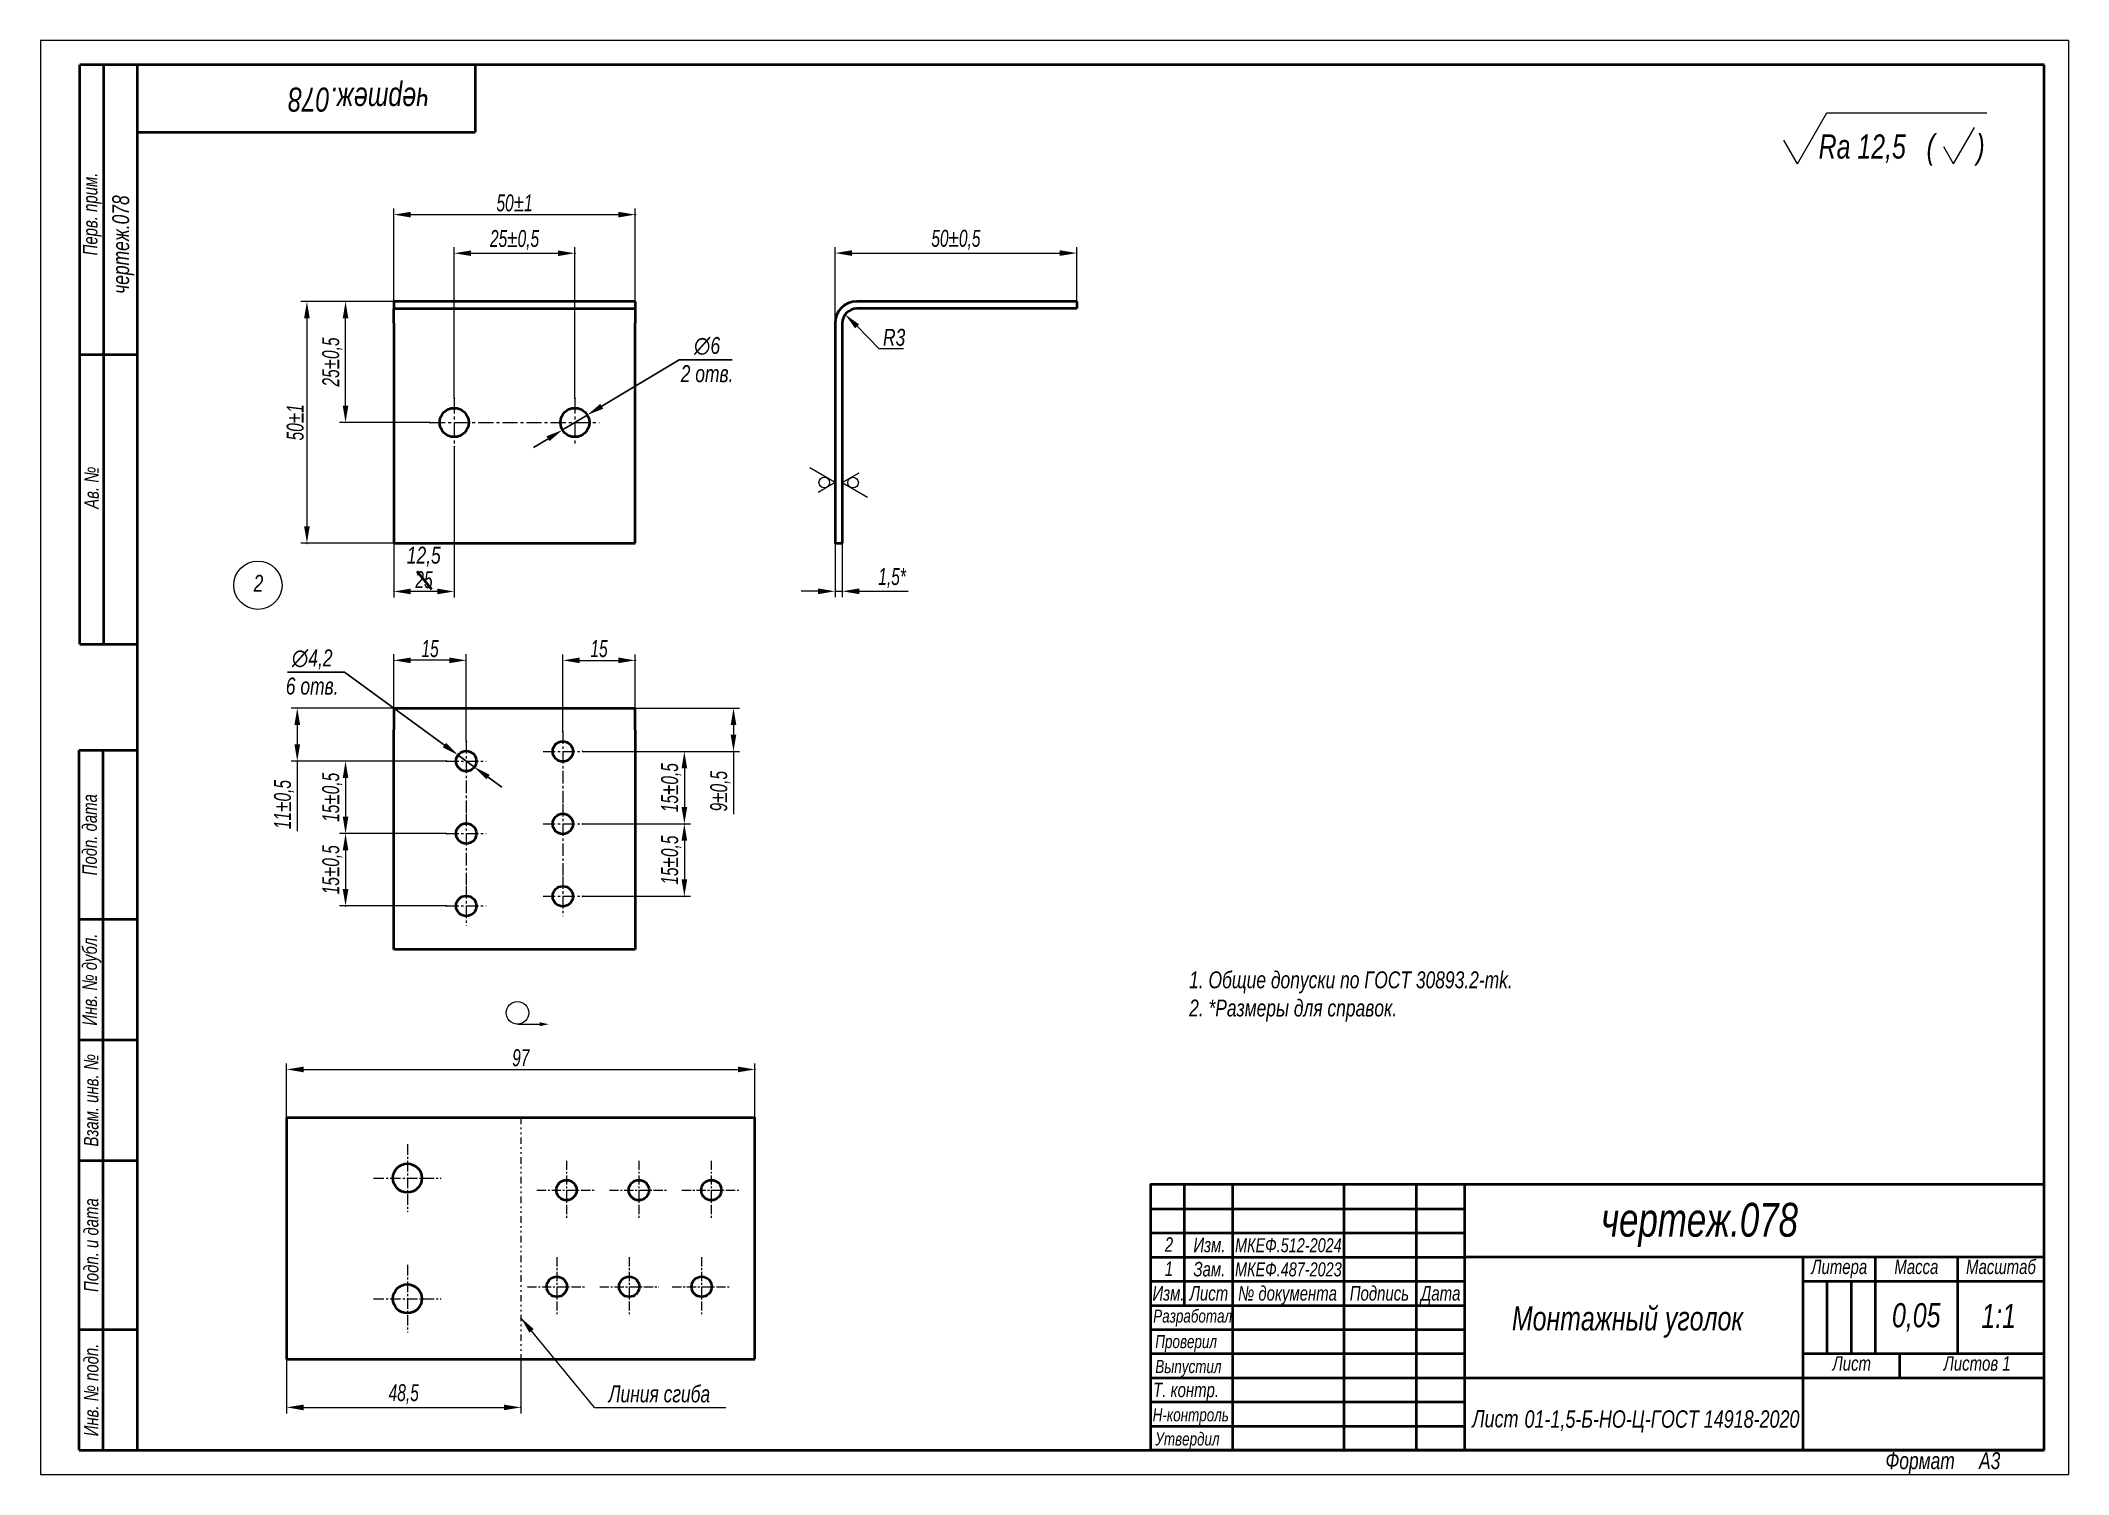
# Model space of a CAD drawing. Header units: millimetres. Extents: x 1799 to 10494, y -847 to 1986.
# Drawn here: x 10074.3 to 10494.3, y -847.5 to -550.5 of the extents above; entities outside this region: 1.
import ezdxf

# ---------------------------------------------------------------- set-up
doc = ezdxf.new("R2010")
doc.units = ezdxf.units.MM
doc.linetypes.add('LT_03', pattern=[10.16, 6.35, -1.27, 1.27, -1.27])
doc.linetypes.add('LT_05', pattern=[12, 4, -2, 1, -2, 1, -2])
doc.layers.add('Layer_01', color=7, linetype='Continuous', plot=False)
for name, color, linetype, lineweight in [('Layer_02', 160, 'Continuous', 40), ('Layer_03', 212, 'Continuous', 20), ('Layer_05', 7, 'Continuous', 15), ('Layer_07', 4, 'Continuous', 40), ('Layer_08', 7, 'Continuous', 20), ('Layer_09', 30, 'LT_05', 20), ('Layer_12', 30, 'LT_03', 20), ('Layer_25', 5, 'Continuous', 18)]:
    doc.layers.add(name, color=color, linetype=linetype, lineweight=lineweight)
doc.styles.add('Style_01', font='ARIALNI.TTF', dxfattribs={"width": 0.9, "height": 3.5})
doc.styles.add('Style_02', font='ARIALNI.TTF', dxfattribs={"width": 0.8})
doc.dimstyles.new('DimStyle_03', dxfattribs={"dimtxt": 3.5, "dimasz": 3.5, "dimexe": 1.25, "dimexo": 0, "dimtad": 1, "dimdec": 1, "dimtxsty": 'Style_02', "dimcen": 2.5, "dimclrd": 256, "dimclre": 256, "dimclrt": 256, "dimazin": 3, "dimtfac": 1, "dimtdec": 1, "dimtmove": 0, "dimatfit": 3, "dimlwd": -1, "dimlwe": -1})
doc.dimstyles.new('DimStyle_06', dxfattribs={"dimtxt": 3.5, "dimasz": 3.5, "dimexe": 1.25, "dimexo": 0, "dimtad": 1, "dimdec": 1, "dimtxsty": 'Style_01', "dimcen": 0, "dimazin": 3, "dimtfac": 1, "dimtdec": 1, "dimtmove": 0, "dimatfit": 3})

# ---------------------------------------------------------------- blocks, each defined once
blk = doc.blocks.new('*D82')
at = {"layer": 'Layer_01', "color": 0, "transparency": 16777216}
for p in [(10238.86, -654.59), (10240.36, -654.59), (10240.36, -664.55)]:
    blk.add_point(p, dxfattribs=at)
at = {"layer": 'Layer_08', "transparency": 16777216}
for p, q in [((10238.86, -654.59), (10238.86, -665.8)), ((10240.36, -654.59), (10240.36, -665.8)), ((10235.36, -664.55), (10231.86, -664.55)), ((10238.86, -664.55), (10240.36, -664.55)), ((10243.86, -664.55), (10253.99, -664.55))]:
    blk.add_line(p, q, dxfattribs=at)
for points in [[(10235.36, -663.97), (10235.36, -665.14), (10238.86, -664.55)], [(10243.86, -663.97), (10243.86, -665.14), (10240.36, -664.55)]]:
    blk.add_solid(points, dxfattribs=at)
at = {"layer": 'Layer_08', "transparency": 16777216, "insert": (10250.67, -661.82), "char_height": 3.5, "attachment_point": 5, "style": 'Style_02'}
blk.add_mtext('1,5*', dxfattribs=at)
blk = doc.blocks.new('*D83')
at = {"layer": 'Layer_01', "color": 0, "transparency": 16777216}
for p in [(10288.91, -594.5), (10288.91, -604.5), (10238.86, -608.81)]:
    blk.add_point(p, dxfattribs=at)
at = {"layer": 'Layer_08', "transparency": 16777216}
for p, q in [((10238.86, -608.81), (10238.86, -593.25)), ((10242.36, -594.5), (10285.41, -594.5)), ((10288.91, -604.5), (10288.91, -593.25))]:
    blk.add_line(p, q, dxfattribs=at)
for points in [[(10242.36, -593.91), (10242.36, -595.08), (10238.86, -594.5)], [(10285.41, -593.91), (10285.41, -595.08), (10288.91, -594.5)]]:
    blk.add_solid(points, dxfattribs=at)
at = {"layer": 'Layer_08', "transparency": 16777216, "insert": (10263.89, -591.76), "char_height": 3.5, "attachment_point": 5, "style": 'Style_02'}
blk.add_mtext('50±0,5', dxfattribs=at)
blk = doc.blocks.new('*D95')
at = {"layer": 'Layer_01', "color": 0, "transparency": 16777216}
for p in [(10197.48, -586.53), (10147.48, -604.53), (10197.48, -604.77)]:
    blk.add_point(p, dxfattribs=at)
at = {"layer": 'Layer_08', "transparency": 16777216}
for p, q in [((10147.48, -604.53), (10147.48, -585.28)), ((10150.98, -586.53), (10193.98, -586.53)), ((10197.48, -604.77), (10197.48, -585.28))]:
    blk.add_line(p, q, dxfattribs=at)
for points in [[(10150.98, -585.95), (10150.98, -587.12), (10147.48, -586.53)], [(10193.98, -585.95), (10193.98, -587.12), (10197.48, -586.53)]]:
    blk.add_solid(points, dxfattribs=at)
at = {"layer": 'Layer_08', "transparency": 16777216, "insert": (10172.48, -584.12), "char_height": 3.5, "attachment_point": 5, "style": 'Style_02'}
blk.add_mtext('50±1', dxfattribs=at)
blk = doc.blocks.new('*D84')
at = {"layer": 'Layer_01', "color": 0, "transparency": 16777216}
for p in [(10184.98, -594.53), (10159.98, -624.59), (10184.98, -624.59)]:
    blk.add_point(p, dxfattribs=at)
at = {"layer": 'Layer_08', "transparency": 16777216}
for p, q in [((10159.98, -624.59), (10159.98, -593.28)), ((10163.48, -594.53), (10181.48, -594.53)), ((10184.98, -624.59), (10184.98, -593.28))]:
    blk.add_line(p, q, dxfattribs=at)
for points in [[(10163.48, -593.95), (10163.48, -595.11), (10159.98, -594.53)], [(10181.48, -593.95), (10181.48, -595.11), (10184.98, -594.53)]]:
    blk.add_solid(points, dxfattribs=at)
at = {"layer": 'Layer_08', "transparency": 16777216, "insert": (10172.48, -591.8), "char_height": 3.5, "attachment_point": 5, "style": 'Style_02'}
blk.add_mtext('25±0,5', dxfattribs=at)
blk = doc.blocks.new('*D85')
at = {"layer": 'Layer_01', "color": 0, "transparency": 16777216}
for p in [(10137.48, -604.53), (10147.48, -604.53), (10154.98, -629.59)]:
    blk.add_point(p, dxfattribs=at)
at = {"layer": 'Layer_08', "transparency": 16777216}
for p, q in [((10147.48, -604.53), (10136.23, -604.53)), ((10137.48, -626.09), (10137.48, -608.03)), ((10154.98, -629.59), (10136.23, -629.59))]:
    blk.add_line(p, q, dxfattribs=at)
for points in [[(10136.89, -608.03), (10138.06, -608.03), (10137.48, -604.53)], [(10136.89, -626.09), (10138.06, -626.09), (10137.48, -629.59)]]:
    blk.add_solid(points, dxfattribs=at)
at = {"layer": 'Layer_08', "transparency": 16777216, "insert": (10134.74, -617.06), "char_height": 3.5, "attachment_point": 5, "rotation": 90, "style": 'Style_02'}
blk.add_mtext('25±0,5', dxfattribs=at)
blk = doc.blocks.new('*D96')
at = {"layer": 'Layer_01', "color": 0, "transparency": 16777216}
for p in [(10147.48, -604.53), (10129.48, -654.59), (10147.48, -654.59)]:
    blk.add_point(p, dxfattribs=at)
at = {"layer": 'Layer_08', "transparency": 16777216}
for p, q in [((10147.48, -604.53), (10128.23, -604.53)), ((10129.48, -608.03), (10129.48, -651.09)), ((10147.48, -654.59), (10128.23, -654.59))]:
    blk.add_line(p, q, dxfattribs=at)
for points in [[(10128.89, -608.03), (10130.06, -608.03), (10129.48, -604.53)], [(10128.89, -651.09), (10130.06, -651.09), (10129.48, -654.59)]]:
    blk.add_solid(points, dxfattribs=at)
at = {"layer": 'Layer_08', "transparency": 16777216, "insert": (10127.06, -629.56), "char_height": 3.5, "attachment_point": 5, "rotation": 90, "style": 'Style_02'}
blk.add_mtext('50±1', dxfattribs=at)
blk = doc.blocks.new('*D97')
at = {"layer": 'Layer_01', "color": 0, "transparency": 16777216}
for p in [(10187.55, -628.04), (10182.41, -631.13)]:
    blk.add_point(p, dxfattribs=at)
at = {"layer": 'Layer_08', "color": 0, "lineweight": -2, "transparency": 16777216}
for p, q in [((10206.56, -616.58), (10190.54, -626.23)), ((10217.53, -616.58), (10206.56, -616.58)), ((10182.41, -631.13), (10187.55, -628.04)), ((10179.41, -632.94), (10176.41, -634.75))]:
    blk.add_line(p, q, dxfattribs=at)
at = {"layer": 'Layer_08', "color": 0, "transparency": 16777216}
for points in [[(10190.24, -625.73), (10190.85, -626.73), (10187.55, -628.04)], [(10179.11, -632.44), (10179.71, -633.44), (10182.41, -631.13)]]:
    blk.add_solid(points, dxfattribs=at)
at = {"layer": 'Layer_08', "color": 0, "transparency": 16777216, "insert": (10212.36, -616.58), "char_height": 3.5, "attachment_point": 5, "style": 'Style_01'}
blk.add_mtext('\\A1;∅6\\P2 отв.', dxfattribs=at)
blk = doc.blocks.new('*D86')
at = {"layer": 'Layer_01', "color": 0, "transparency": 16777216}
for p in [(10147.48, -678.85), (10147.48, -688.73), (10162.48, -695.63)]:
    blk.add_point(p, dxfattribs=at)
at = {"layer": 'Layer_08', "transparency": 16777216}
for p, q in [((10147.48, -688.73), (10147.48, -677.6)), ((10158.98, -678.85), (10150.98, -678.85)), ((10162.48, -695.63), (10162.48, -677.6))]:
    blk.add_line(p, q, dxfattribs=at)
for points in [[(10150.98, -678.27), (10150.98, -679.44), (10147.48, -678.85)], [(10158.98, -678.27), (10158.98, -679.44), (10162.48, -678.85)]]:
    blk.add_solid(points, dxfattribs=at)
at = {"layer": 'Layer_08', "transparency": 16777216, "insert": (10154.98, -676.44), "char_height": 3.5, "attachment_point": 5, "style": 'Style_02'}
blk.add_mtext('15', dxfattribs=at)
blk = doc.blocks.new('*D87')
at = {"layer": 'Layer_01', "color": 0, "transparency": 16777216}
for p in [(10197.48, -678.86), (10197.48, -688.73), (10182.48, -693.63)]:
    blk.add_point(p, dxfattribs=at)
at = {"layer": 'Layer_08', "transparency": 16777216}
for p, q in [((10182.48, -693.63), (10182.48, -677.61)), ((10185.98, -678.86), (10193.98, -678.86)), ((10197.48, -688.73), (10197.48, -677.61))]:
    blk.add_line(p, q, dxfattribs=at)
for points in [[(10185.98, -678.27), (10185.98, -679.44), (10182.48, -678.86)], [(10193.98, -678.27), (10193.98, -679.44), (10197.48, -678.86)]]:
    blk.add_solid(points, dxfattribs=at)
at = {"layer": 'Layer_08', "transparency": 16777216, "insert": (10189.98, -676.44), "char_height": 3.5, "attachment_point": 5, "style": 'Style_02'}
blk.add_mtext('15', dxfattribs=at)
blk = doc.blocks.new('*D88')
at = {"layer": 'Layer_01', "color": 0, "transparency": 16777216}
for p in [(10147.48, -688.73), (10127.48, -699.73), (10158.38, -699.73)]:
    blk.add_point(p, dxfattribs=at)
at = {"layer": 'Layer_08', "transparency": 16777216}
for p, q in [((10147.48, -688.73), (10126.23, -688.73)), ((10127.48, -692.23), (10127.48, -696.23)), ((10158.38, -699.73), (10126.23, -699.73)), ((10127.48, -699.73), (10127.48, -714.23))]:
    blk.add_line(p, q, dxfattribs=at)
for points in [[(10126.89, -692.23), (10128.06, -692.23), (10127.48, -688.73)], [(10126.89, -696.23), (10128.06, -696.23), (10127.48, -699.73)]]:
    blk.add_solid(points, dxfattribs=at)
at = {"layer": 'Layer_08', "transparency": 16777216, "insert": (10124.74, -708.73), "char_height": 3.5, "attachment_point": 5, "rotation": 90, "style": 'Style_02'}
blk.add_mtext('11±0,5', dxfattribs=at)
blk = doc.blocks.new('*D89')
at = {"layer": 'Layer_01', "color": 0, "transparency": 16777216}
for p in [(10158.38, -699.73), (10137.48, -714.73), (10158.38, -714.73)]:
    blk.add_point(p, dxfattribs=at)
at = {"layer": 'Layer_08', "transparency": 16777216}
for p, q in [((10158.38, -699.73), (10136.23, -699.73)), ((10137.48, -703.23), (10137.48, -711.23)), ((10158.38, -714.73), (10136.23, -714.73))]:
    blk.add_line(p, q, dxfattribs=at)
for points in [[(10136.89, -703.23), (10138.06, -703.23), (10137.48, -699.73)], [(10136.89, -711.23), (10138.06, -711.23), (10137.48, -714.73)]]:
    blk.add_solid(points, dxfattribs=at)
at = {"layer": 'Layer_08', "transparency": 16777216, "insert": (10134.74, -707.23), "char_height": 3.5, "attachment_point": 5, "rotation": 90, "style": 'Style_02'}
blk.add_mtext('15±0,5', dxfattribs=at)
blk = doc.blocks.new('*D90')
at = {"layer": 'Layer_01', "color": 0, "transparency": 16777216}
for p in [(10158.38, -714.73), (10137.48, -729.73), (10158.38, -729.73)]:
    blk.add_point(p, dxfattribs=at)
at = {"layer": 'Layer_08', "transparency": 16777216}
for p, q in [((10158.38, -714.73), (10136.23, -714.73)), ((10137.48, -718.23), (10137.48, -726.23)), ((10158.38, -729.73), (10136.23, -729.73))]:
    blk.add_line(p, q, dxfattribs=at)
for points in [[(10136.89, -718.23), (10138.06, -718.23), (10137.48, -714.73)], [(10136.89, -726.23), (10138.06, -726.23), (10137.48, -729.73)]]:
    blk.add_solid(points, dxfattribs=at)
at = {"layer": 'Layer_08', "transparency": 16777216, "insert": (10134.74, -722.23), "char_height": 3.5, "attachment_point": 5, "rotation": 90, "style": 'Style_02'}
blk.add_mtext('15±0,5', dxfattribs=at)
blk = doc.blocks.new('*D91')
at = {"layer": 'Layer_01', "color": 0, "transparency": 16777216}
for p in [(10197.48, -688.73), (10186.58, -697.73), (10217.83, -697.73)]:
    blk.add_point(p, dxfattribs=at)
at = {"layer": 'Layer_08', "transparency": 16777216}
for p, q in [((10197.48, -688.73), (10219.08, -688.73)), ((10217.83, -692.23), (10217.83, -694.23)), ((10186.58, -697.73), (10219.08, -697.73)), ((10217.83, -697.73), (10217.83, -710.7))]:
    blk.add_line(p, q, dxfattribs=at)
for points in [[(10217.24, -692.23), (10218.41, -692.23), (10217.83, -688.73)], [(10217.24, -694.23), (10218.41, -694.23), (10217.83, -697.73)]]:
    blk.add_solid(points, dxfattribs=at)
at = {"layer": 'Layer_08', "transparency": 16777216, "insert": (10215.09, -705.96), "char_height": 3.5, "attachment_point": 5, "rotation": 90, "style": 'Style_02'}
blk.add_mtext('9±0,5', dxfattribs=at)
blk = doc.blocks.new('*D92')
at = {"layer": 'Layer_01', "color": 0, "transparency": 16777216}
for p in [(10186.58, -697.73), (10186.58, -712.73), (10207.65, -712.73)]:
    blk.add_point(p, dxfattribs=at)
at = {"layer": 'Layer_08', "transparency": 16777216}
for p, q in [((10186.58, -697.73), (10208.9, -697.73)), ((10207.65, -701.23), (10207.65, -709.23)), ((10186.58, -712.73), (10208.9, -712.73))]:
    blk.add_line(p, q, dxfattribs=at)
for points in [[(10207.07, -701.23), (10208.24, -701.23), (10207.65, -697.73)], [(10207.07, -709.23), (10208.24, -709.23), (10207.65, -712.73)]]:
    blk.add_solid(points, dxfattribs=at)
at = {"layer": 'Layer_08', "transparency": 16777216, "insert": (10204.92, -705.23), "char_height": 3.5, "attachment_point": 5, "rotation": 90, "style": 'Style_02'}
blk.add_mtext('15±0,5', dxfattribs=at)
blk = doc.blocks.new('*D93')
at = {"layer": 'Layer_01', "color": 0, "transparency": 16777216}
for p in [(10186.58, -712.73), (10186.58, -727.73), (10207.65, -727.73)]:
    blk.add_point(p, dxfattribs=at)
at = {"layer": 'Layer_08', "transparency": 16777216}
for p, q in [((10186.58, -712.73), (10208.9, -712.73)), ((10207.65, -716.23), (10207.65, -724.23)), ((10186.58, -727.73), (10208.9, -727.73))]:
    blk.add_line(p, q, dxfattribs=at)
for points in [[(10207.07, -716.23), (10208.24, -716.23), (10207.65, -712.73)], [(10207.07, -724.23), (10208.24, -724.23), (10207.65, -727.73)]]:
    blk.add_solid(points, dxfattribs=at)
at = {"layer": 'Layer_08', "transparency": 16777216, "insert": (10204.92, -720.23), "char_height": 3.5, "attachment_point": 5, "rotation": 90, "style": 'Style_02'}
blk.add_mtext('15±0,5', dxfattribs=at)
blk = doc.blocks.new('*D94')
at = {"layer": 'Layer_01', "color": 0, "transparency": 16777216}
for p in [(10160.78, -698.48), (10164.17, -700.96)]:
    blk.add_point(p, dxfattribs=at)
at = {"layer": 'Layer_08', "color": 0, "lineweight": -2, "transparency": 16777216}
for p, q in [((10125.45, -681.29), (10137.25, -681.29)), ((10137.25, -681.29), (10157.96, -696.42)), ((10164.17, -700.96), (10160.78, -698.48)), ((10167, -703.03), (10169.83, -705.09))]:
    blk.add_line(p, q, dxfattribs=at)
at = {"layer": 'Layer_08', "color": 0, "transparency": 16777216}
for points in [[(10158.3, -695.95), (10157.61, -696.89), (10160.78, -698.48)], [(10167.34, -702.56), (10166.66, -703.5), (10164.17, -700.96)]]:
    blk.add_solid(points, dxfattribs=at)
at = {"layer": 'Layer_08', "color": 0, "transparency": 16777216, "insert": (10130.57, -681.29), "char_height": 3.5, "attachment_point": 5, "style": 'Style_01'}
blk.add_mtext('\\A1;∅4,2\\P6 отв.', dxfattribs=at)
blk = doc.blocks.new('*D98')
at = {"layer": 'Layer_01', "color": 0, "ltscale": 0.75, "transparency": 16777216}
for p in [(10125.28, -823.59), (10173.78, -823.59), (10173.78, -833.59)]:
    blk.add_point(p, dxfattribs=at)
at = {"layer": 'Layer_08', "ltscale": 0.75, "transparency": 16777216}
for p, q in [((10125.28, -823.59), (10125.28, -834.84)), ((10173.78, -823.59), (10173.78, -834.84)), ((10128.78, -833.59), (10170.28, -833.59))]:
    blk.add_line(p, q, dxfattribs=at)
for points in [[(10128.78, -833.01), (10128.78, -834.18), (10125.28, -833.59)], [(10170.28, -833.01), (10170.28, -834.18), (10173.78, -833.59)]]:
    blk.add_solid(points, dxfattribs=at)
at = {"layer": 'Layer_08', "ltscale": 0.75, "transparency": 16777216, "insert": (10149.53, -830.86), "char_height": 3.5, "attachment_point": 5, "style": 'Style_02'}
blk.add_mtext('48,5', dxfattribs=at)
blk = doc.blocks.new('*D99')
at = {"layer": 'Layer_01', "color": 0, "ltscale": 0.75, "transparency": 16777216}
for p in [(10222.28, -763.59), (10125.28, -773.59), (10222.28, -773.59)]:
    blk.add_point(p, dxfattribs=at)
at = {"layer": 'Layer_08', "ltscale": 0.75, "transparency": 16777216}
for p, q in [((10125.28, -773.59), (10125.28, -762.34)), ((10128.78, -763.59), (10218.78, -763.59)), ((10222.28, -773.59), (10222.28, -762.34))]:
    blk.add_line(p, q, dxfattribs=at)
for points in [[(10128.78, -763.01), (10128.78, -764.18), (10125.28, -763.59)], [(10218.78, -763.01), (10218.78, -764.18), (10222.28, -763.59)]]:
    blk.add_solid(points, dxfattribs=at)
at = {"layer": 'Layer_08', "ltscale": 0.75, "transparency": 16777216, "insert": (10173.78, -761.18), "char_height": 3.5, "attachment_point": 5, "style": 'Style_02'}
blk.add_mtext('97', dxfattribs=at)
blk = doc.blocks.new('*D100')
at = {"layer": 'Layer_01', "color": 0, "ltscale": 0.75, "transparency": 16777216}
for p in [(10159.98, -634.59), (10147.48, -654.59), (10147.48, -664.59)]:
    blk.add_point(p, dxfattribs=at)
at = {"layer": 'Layer_08', "ltscale": 0.75, "transparency": 16777216}
for p, q in [((10159.98, -634.59), (10159.98, -665.84)), ((10147.48, -654.59), (10147.48, -665.84)), ((10156.48, -664.59), (10150.98, -664.59))]:
    blk.add_line(p, q, dxfattribs=at)
for points in [[(10150.98, -664), (10150.98, -665.17), (10147.48, -664.59)], [(10156.48, -664), (10156.48, -665.17), (10159.98, -664.59)]]:
    blk.add_solid(points, dxfattribs=at)
at = {"layer": 'Layer_08', "ltscale": 0.75, "transparency": 16777216, "insert": (10153.73, -662.17), "char_height": 3.5, "attachment_point": 5, "style": 'Style_02'}
blk.add_mtext('25', dxfattribs=at)

msp = doc.modelspace()

# ---------------------------------------------------------------- hatches: boundary and pattern name
at = {"layer": 'Layer_03'}
h = msp.add_hatch(dxfattribs=at)
h.set_pattern_fill('ANSI31', color=256, scale=100, style=0)
edge = h.paths.add_edge_path()
edge.add_spline(control_points=[(1798.76, 1984.68), (1798.86, 1984.72), (1799, 1984.78), (1799.92, 1985.15), (1800.61, 1985.41), (1802.07, 1985.84), (1802.9, 1986.05), (1803.81, 1986.21)], knot_values=[0, 0, 0, 0, 0.343481, 0.343481, 0.686961, 0.686961, 0.978723, 0.978723, 0.978723, 0.978723], degree=3, periodic=0)
edge.add_line((1803.81, 1986.21), (1803.81, 1967.29))
edge.add_line((1803.81, 1967.29), (1800.81, 1964.29))
edge.add_line((1800.81, 1964.29), (1798.76, 1964.29))
edge.add_line((1798.76, 1964.29), (1798.76, 1984.68))
edge = h.paths.add_edge_path()
edge.add_spline(control_points=[(1816.64, 1984.68), (1816.68, 1984.66), (1816.74, 1984.63), (1816.96, 1984.53), (1817.15, 1984.45), (1817.36, 1984.35)], knot_values=[0.049236, 0.049236, 0.049236, 0.049236, 0.115573, 0.115573, 0.213708, 0.213708, 0.213708, 0.213708], degree=3, periodic=0)
edge.add_line((1817.36, 1984.35), (1817.36, 1964.29))
edge.add_line((1817.36, 1964.29), (1814.71, 1964.29))
edge.add_line((1814.71, 1964.29), (1811.71, 1967.29))
edge.add_line((1811.71, 1967.29), (1811.71, 1986.19))
edge.add_spline(control_points=[(1811.71, 1986.19), (1812.63, 1986.02), (1813.46, 1985.81), (1814.92, 1985.36), (1815.61, 1985.1), (1816.33, 1984.81), (1816.53, 1984.73), (1816.64, 1984.68)], knot_values=[1.76733, 1.76733, 1.76733, 1.76733, 2.059553, 2.059553, 2.403093, 2.403093, 2.598976, 2.598976, 2.598976, 2.598976], degree=3, periodic=0)

# ---------------------------------------------------------------- linework, layer by layer
at = {"layer": 'Layer_02', "linetype": 'Continuous'}
for p, q in [((10489.31, -555.48), (10082.44, -555.48)), ((10082.44, -675.48), (10082.44, -555.48)), ((10087.44, -675.48), (10087.44, -555.48)), ((10094.31, -555.48), (10094.31, -842.48)), ((10164.31, -555.48), (10164.31, -569.48)), ((10489.31, -842.48), (10489.31, -555.48)), ((10094.31, -569.48), (10164.31, -569.48)), ((10082.44, -615.48), (10094.31, -615.48)), ((10082.44, -675.48), (10094.31, -675.48)), ((10082.31, -842.48), (10082.31, -697.48)), ((10082.31, -697.48), (10094.31, -697.48)), ((10087.31, -842.48), (10087.31, -697.48)), ((10082.31, -732.48), (10094.31, -732.48)), ((10082.31, -757.48), (10094.31, -757.48)), ((10082.31, -782.48), (10094.31, -782.48)), ((10304.19, -792.44), (10369.23, -792.44)), ((10304.19, -797.45), (10369.23, -797.45)), ((10304.19, -802.45), (10369.23, -802.45)), ((10444.28, -807.45), (10444.28, -822.46)), ((10449.29, -807.45), (10449.29, -822.46)), ((10082.31, -817.48), (10094.31, -817.48)), ((10304.19, -817.46), (10369.23, -817.46)), ((10304.19, -822.46), (10369.23, -822.46)), ((10304.19, -827.47), (10369.23, -827.47)), ((10304.19, -832.47), (10369.23, -832.47)), ((10304.19, -837.47), (10369.23, -837.47)), ((10082.31, -842.48), (10094.31, -842.48)), ((10094.31, -842.48), (10489.31, -842.48)), ((10489.31, -842.48), (10304.31, -842.48))]:
    msp.add_line(p, q, dxfattribs=at)
for points in [[(10489.31, -787.44), (10304.19, -787.44), (10304.19, -842.48)], [(10311.19, -787.44), (10311.19, -812.46)], [(10321.2, -787.44), (10321.2, -842.48)], [(10344.22, -787.44), (10344.22, -842.48)], [(10359.23, -787.44), (10359.23, -842.48)], [(10369.23, -787.44), (10369.23, -842.48)], [(10489.31, -802.45), (10369.23, -802.45)], [(10489.31, -802.45), (10369.23, -802.45)], [(10439.28, -802.45), (10439.28, -842.48)], [(10454.29, -802.45), (10454.29, -822.46)], [(10471.3, -802.45), (10471.3, -822.46)], [(10471.3, -802.45), (10471.3, -822.46)], [(10304.19, -807.45), (10369.23, -807.45)], [(10439.28, -807.45), (10489.31, -807.45)], [(10304.19, -812.46), (10369.23, -812.46)], [(10439.28, -822.46), (10489.31, -822.46)], [(10459.29, -822.46), (10459.29, -827.47)], [(10369.23, -827.47), (10489.31, -827.47)]]:
    msp.add_lwpolyline(points, dxfattribs=at)
at = {"layer": 'Layer_03', "linetype": 'Continuous'}
for p, q in [((10074.31, -550.48), (10074.31, -847.48)), ((10494.31, -550.48), (10074.31, -550.48)), ((10494.31, -550.48), (10494.31, -847.48)), ((10074.31, -847.48), (10494.31, -847.48))]:
    msp.add_line(p, q, dxfattribs=at)
at = {"layer": 'Layer_03', "lineweight": 13, "ltscale": 0.303109}
msp.add_line((10438.23, -575.98), (10444.29, -565.48), dxfattribs=at)
at = {"layer": 'Layer_03', "lineweight": 13}
msp.add_line((10444.29, -565.48), (10477.44, -565.48), dxfattribs=at)
at = {"layer": 'Layer_03', "lineweight": 13, "ltscale": 0.141451}
msp.add_line((10438.23, -575.98), (10435.4, -571.08), dxfattribs=at)
at = {"layer": 'Layer_03', "lineweight": 13, "ltscale": 0.216506}
msp.add_line((10470.54, -575.98), (10474.87, -568.48), dxfattribs=at)
at = {"layer": 'Layer_03', "lineweight": 13, "ltscale": 0.101036}
msp.add_line((10470.54, -575.98), (10468.52, -572.48), dxfattribs=at)
at = {"layer": 'Layer_03'}
msp.add_line((10173.08, -754.22), (10177.68, -754.22), dxfattribs=at)
at = {"layer": 'Layer_03', "ltscale": 0.75}
msp.add_circle((10119.32, -663.29), 5, dxfattribs=at)
at = {"layer": 'Layer_03'}
msp.add_circle((10173.08, -751.88), 2.34, dxfattribs=at)
msp.add_solid([(10177.68, -754.64), (10179.56, -754.23), (10177.68, -753.81)], dxfattribs=at)
at = {"layer": 'Layer_07', "linetype": 'Continuous'}
for p, q in [((10197.48, -604.53), (10147.48, -604.53)), ((10147.48, -604.53), (10147.48, -606.03)), ((10197.48, -604.53), (10197.48, -606.03)), ((10197.48, -606.03), (10147.48, -606.03)), ((10147.48, -609.03), (10147.48, -606.03)), ((10197.48, -606.03), (10197.48, -609.03)), ((10147.48, -609.03), (10147.48, -654.59)), ((10197.48, -654.59), (10197.48, -609.03)), ((10147.48, -654.59), (10197.48, -654.59))]:
    msp.add_line(p, q, dxfattribs=at)
at = {"layer": 'Layer_07'}
for p, q in [((10288.91, -604.5), (10243.36, -604.5)), ((10288.91, -604.5), (10288.91, -606)), ((10238.86, -609), (10238.86, -654.55)), ((10240.36, -609), (10240.36, -654.55)), ((10288.91, -606), (10243.36, -606)), ((10238.86, -654.55), (10240.36, -654.55)), ((10147.48, -688.73), (10147.48, -693.23)), ((10147.48, -688.73), (10197.48, -688.73)), ((10197.48, -693.23), (10197.48, -688.73)), ((10147.48, -738.78), (10147.48, -693.23)), ((10197.48, -693.23), (10197.48, -738.78)), ((10197.48, -738.78), (10147.48, -738.78)), ((10125.28, -773.59), (10125.28, -823.59)), ((10222.28, -773.59), (10125.28, -773.59)), ((10222.28, -823.59), (10222.28, -773.59)), ((10125.28, -823.59), (10222.28, -823.59))]:
    msp.add_line(p, q, dxfattribs=at)
at = {"layer": 'Layer_07', "ltscale": 0.75}
msp.add_line((10152.21, -660.37), (10155.29, -664.1), dxfattribs=at)
at = {"layer": 'Layer_07', "linetype": 'Continuous'}
for centre in [(10159.98, -629.59), (10184.98, -629.59)]:
    msp.add_circle(centre, 3, dxfattribs=at)
at = {"layer": 'Layer_07'}
for centre, radius in [((10182.48, -697.73), 2.1), ((10162.48, -699.73), 2.1), ((10162.48, -714.73), 2.1), ((10182.48, -712.73), 2.1), ((10182.48, -727.73), 2.1), ((10162.48, -729.73), 2.1), ((10150.28, -786.09), 3), ((10183.23, -788.59), 2.1), ((10198.23, -788.59), 2.1), ((10213.23, -788.59), 2.1), ((10150.28, -811.09), 3), ((10181.23, -808.59), 2.1), ((10196.23, -808.59), 2.1), ((10211.23, -808.59), 2.1)]:
    msp.add_circle(centre, radius, dxfattribs=at)
for radius in [4.5, 3]:
    msp.add_arc((10243.36, -609), radius, 90, 180, dxfattribs=at)
at = {"layer": 'Layer_08'}
for p, q in [((10247.99, -614.31), (10243.43, -609.67)), ((10253.05, -614.31), (10247.99, -614.31)), ((10238.86, -642.04), (10233.61, -639)), ((10238.86, -642.04), (10235.36, -644.06)), ((10240.36, -642.04), (10243.86, -640.02)), ((10240.36, -642.04), (10245.61, -645.07)), ((10189.03, -833.59), (10173.78, -815.02)), ((10189.03, -833.59), (10216.24, -833.64))]:
    msp.add_line(p, q, dxfattribs=at)
for centre in [(10236.63, -642.03), (10242.59, -642.04)]:
    msp.add_circle(centre, 1.1, dxfattribs=at)
for points in [[(10243.02, -610.09), (10243.84, -609.26), (10240.95, -607.2)], [(10175.55, -818.1), (10176.45, -817.36), (10173.78, -815.02)]]:
    msp.add_solid(points, dxfattribs=at)
at = {"layer": 'Layer_09', "ltscale": 0.34}
msp.add_line((10173.78, -773.59), (10173.78, -823.59), dxfattribs=at)
at = {"layer": 'Layer_12', "ltscale": 0.49}
for p, q in [((10159.98, -624.59), (10159.98, -634.59)), ((10184.98, -624.59), (10184.98, -634.59)), ((10154.98, -629.59), (10164.98, -629.59)), ((10164.98, -629.59), (10179.98, -629.59)), ((10179.98, -629.59), (10189.98, -629.59))]:
    msp.add_line(p, q, dxfattribs=at)
at = {"layer": 'Layer_12', "ltscale": 0.4}
for p, q in [((10162.48, -695.63), (10162.48, -703.83)), ((10182.48, -693.63), (10182.48, -701.83)), ((10158.38, -699.73), (10166.58, -699.73)), ((10178.38, -697.73), (10186.58, -697.73)), ((10162.48, -703.83), (10162.48, -710.63)), ((10182.48, -701.83), (10182.48, -708.63)), ((10182.48, -708.63), (10182.48, -716.83)), ((10162.48, -710.63), (10162.48, -718.83)), ((10178.38, -712.73), (10186.58, -712.73)), ((10158.38, -714.73), (10166.58, -714.73)), ((10182.48, -716.83), (10182.48, -723.63)), ((10162.48, -718.83), (10162.48, -725.63)), ((10162.48, -725.63), (10162.48, -733.83)), ((10182.48, -723.63), (10182.48, -731.83)), ((10158.38, -729.73), (10166.58, -729.73)), ((10178.38, -727.73), (10186.58, -727.73))]:
    msp.add_line(p, q, dxfattribs=at)
at = {"layer": 'Layer_12', "ltscale": 0.34}
for p, q in [((10150.28, -779.09), (10150.28, -793.09)), ((10143.28, -786.09), (10157.28, -786.09)), ((10150.28, -804.09), (10150.28, -818.09)), ((10143.28, -811.09), (10157.28, -811.09))]:
    msp.add_line(p, q, dxfattribs=at)
at = {"layer": 'Layer_12', "ltscale": 0.3}
for p, q in [((10183.23, -782.49), (10183.23, -794.69)), ((10198.23, -782.49), (10198.23, -794.69)), ((10213.23, -782.49), (10213.23, -794.69)), ((10177.13, -788.59), (10189.33, -788.59)), ((10192.13, -788.59), (10204.33, -788.59)), ((10207.13, -788.59), (10219.33, -788.59)), ((10181.23, -802.49), (10181.23, -814.69)), ((10196.23, -802.49), (10196.23, -814.69)), ((10211.23, -802.49), (10211.23, -814.69)), ((10175.13, -808.59), (10187.33, -808.59)), ((10190.13, -808.59), (10202.33, -808.59)), ((10205.13, -808.59), (10217.33, -808.59))]:
    msp.add_line(p, q, dxfattribs=at)

# ---------------------------------------------------------------- texts
at = {"layer": 'Layer_03', "ltscale": 0.75, "insert": (10118.44, -661.14), "char_height": 3.5, "attachment_point": 1, "style": 'Style_01'}
msp.add_mtext_dynamic_manual_height_columns('2', width=4.4386, gutter_width=12.5, heights=[0], dxfattribs=at)
at = {"layer": 'Layer_05', "linetype": 'Continuous', "style": 'Style_01', "width": 0.9}
for height, rotation, p in [(5, 180, (10154.76, -560.21)), (3.5, 90, (10092.66, -602.93))]:
    msp.add_text('чертеж.078', height=height, rotation=rotation, dxfattribs=at).set_placement(p)
for s, height, p in [('Rа 12,5   (      )', 5, (10442.58, -574.92)), ('чертеж.078', 7, (10397.51, -798.23)), ('Изм.', 3, (10313.09, -801.45)), ('МКЕФ.512-2024', 2.9, (10321.71, -801.45)), ('Зам.', 3, (10313.09, -806.45)), ('МКЕФ.487-2023', 2.9, (10321.71, -806.45)), ('Литера', 3, (10441.05, -805.97)), ('Масса', 3, (10458.26, -805.97)), ('Масштаб', 3, (10473.11, -805.97)), ('Изм.', 3, (10304.61, -811.46)), ('Лист', 3, (10312.32, -811.46)), ('№ документа', 2.9999, (10322.33, -811.46)), ('Подпись', 3, (10345.47, -811.46)), ('Дата', 3, (10360.19, -811.46)), ('Разработал', 2.7, (10304.76, -816.02)), ('Монтажный уголок', 5, (10379.05, -817.66)), ('1:1', 5, (10476.28, -817.14)), ('Проверил', 2.7, (10305.19, -821.3)), ('Лист ', 3, (10445.45, -825.98)), ('Листов 1', 3, (10468.46, -825.98)), ('Выпустил', 2.7, (10305.19, -826.47)), ('Н-контроль', 2.7, (10304.65, -836.47)), ('Лист', 3.6, (10370.85, -837.73)), ('01-1,5-Б-НО-Ц-ГОСТ 14918-2020', 3.6, (10381.66, -837.8)), ('Утвердил', 2.7, (10305.19, -841.48))]:
    msp.add_text(s, height=height, dxfattribs=at).set_placement(p)
at = {"layer": 'Layer_05', "style": 'Style_01', "width": 0.9}
for s, p in [('Перв. прим.', (10086.08, -594.98)), ('Ав. №', (10086.35, -647.47))]:
    msp.add_text(s, height=3, rotation=90, dxfattribs=at).set_placement(p)
at = {"layer": 'Layer_05', "char_height": 3, "width": 25, "attachment_point": 5, "rotation": 90, "style": 'Style_01'}
for s, insert in [('Подп. дата', (10084.49, -714.98)), ('Инв. № дубл.', (10084.93, -744.98)), ('Взам. инв. №', (10084.81, -769.98)), ('Подп. и дата', (10084.81, -799.98)), ('Инв. № подп.', (10084.81, -829.98))]:
    msp.add_mtext(s, dxfattribs=dict(at, insert=insert))
at = {"layer": 'Layer_05', "insert": (10311.19, -743.28), "char_height": 3.5, "width": 178.3779, "attachment_point": 1, "style": 'Style_01'}
msp.add_mtext(' 1. Общие допуски по ГОСТ 30893.2-mk. \\P 2. *Размеры для справок.', dxfattribs=at)
at = {"layer": 'Layer_05', "linetype": 'Continuous', "char_height": 3, "attachment_point": 1, "style": 'Style_01'}
for s, insert in [('2', (10307.16, -798.35)), ('1', (10307.16, -803.36))]:
    msp.add_mtext_dynamic_manual_height_columns(s, width=7.0046, gutter_width=12.5, heights=[0], dxfattribs=dict(at, insert=insert))
at = {"layer": 'Layer_05', "linetype": 'Continuous', "style": 'Style_01'}
for s, insert, char_height, width, attachment_point in [('0,05', (10462.79, -814.96), 5, 17.0113, 5), ('Формат     А3', (10456.41, -842.88), 3.5, 32.9515, 1)]:
    msp.add_mtext(s, dxfattribs=dict(at, insert=insert, char_height=char_height, width=width, attachment_point=attachment_point))
at = {"layer": 'Layer_08', "insert": (10251.1, -611.97), "char_height": 3.5, "attachment_point": 5, "style": 'Style_01'}
msp.add_mtext('\\A1;R3', dxfattribs=at)
at = {"layer": 'Layer_08', "ltscale": 0.75, "insert": (10150.16, -655.32), "char_height": 3.5, "attachment_point": 1, "style": 'Style_01'}
msp.add_mtext_dynamic_manual_height_columns('12,5', width=4.1643, gutter_width=12.5, heights=[0], dxfattribs=at)
at = {"layer": 'Layer_08', "insert": (10191.96, -832.59), "char_height": 3.5, "attachment_point": 7, "style": 'Style_01'}
msp.add_mtext_dynamic_manual_height_columns('Линия сгиба', width=66.2891, gutter_width=12.5, heights=[0], dxfattribs=at)
at = {"layer": 'Layer_25', "color": 0, "linetype": 'Continuous', "style": 'Style_01', "width": 0.9}
msp.add_text('Т. контр.', height=3, dxfattribs=at).set_placement((10304.74, -831.47))

# ---------------------------------------------------------------- dimensions: what is measured, and where the dimension line sits
at = {"layer": 'Layer_08'}
for base, p1, p2, override, picture, middle in [((10197.48, -586.53), (10147.48, -604.53), (10197.48, -604.77), {"dimtol": 1, "dimtp": 1, "dimtm": 1}, '*D95', (10172.48, -584.12)), ((10184.98, -594.53), (10159.98, -624.59), (10184.98, -624.59), {"dimtol": 1, "dimtp": 0.5, "dimtm": 0.5}, '*D84', (10172.48, -591.8))]:
    dim = msp.add_linear_dim(base=base, p1=p1, p2=p2, dimstyle='DimStyle_03', override=override, dxfattribs=at)
    dim.commit()
    dim.dimension.update_dxf_attribs({"geometry": picture, "text_midpoint": middle})
dim = msp.add_linear_dim(base=(10288.91, -594.5), p1=(10238.86, -608.81), p2=(10288.91, -604.5), text='50±0,5', dimstyle='DimStyle_03', override={"dimtol": 1, "dimtp": 1, "dimtm": 1}, dxfattribs=at)
dim.commit()
dim.dimension.update_dxf_attribs({"geometry": '*D83', "text_midpoint": (10263.89, -591.76)})
for base, p1, p2, text, override, picture, middle in [((10129.48, -654.59), (10147.48, -604.53), (10147.48, -654.59), '50±1', {"dimtol": 1, "dimtp": 1, "dimtm": 1}, '*D96', (10127.06, -629.56)), ((10137.48, -604.53), (10154.98, -629.59), (10147.48, -604.53), '25±0,5', {"dimtol": 1, "dimtp": 0.5, "dimtm": 0.5}, '*D85', (10134.74, -617.06))]:
    dim = msp.add_linear_dim(base=base, p1=p1, p2=p2, angle=90, text=text, dimstyle='DimStyle_03', override=override, dxfattribs=at)
    dim.commit()
    dim.dimension.update_dxf_attribs({"geometry": picture, "text_midpoint": middle})
for p1, p2, text, picture, middle in [((10182.41, -631.13), (10187.55, -628.04), '<>\\X2 отв.', '*D97', (10212.36, -616.58)), ((10164.17, -700.96), (10160.78, -698.48), '<>\\X6 отв.', '*D94', (10130.57, -681.29))]:
    dim = msp.add_diameter_dim_2p(p1=p1, p2=p2, text=text, dimstyle='DimStyle_06', dxfattribs=at)
    dim.commit()
    dim.dimension.update_dxf_attribs({"geometry": picture, "text_midpoint": middle, "dimtype": 163})
at = {"layer": 'Layer_08', "ltscale": 0.75}
dim = msp.add_linear_dim(base=(10147.48, -664.59), p1=(10159.98, -634.59), p2=(10147.48, -654.59), text='25', dimstyle='DimStyle_03', dxfattribs=at)
dim.commit()
dim.dimension.update_dxf_attribs({"geometry": '*D100', "text_midpoint": (10153.73, -662.17)})
at = {"layer": 'Layer_08'}
dim = msp.add_linear_dim(base=(10240.36, -664.55), p1=(10238.86, -654.59), p2=(10240.36, -654.59), text='<>*', dimstyle='DimStyle_03', dxfattribs=at)
dim.commit()
dim.dimension.update_dxf_attribs({"geometry": '*D82', "text_midpoint": (10250.67, -661.82)})
for base, p1, p2, picture, middle in [((10147.48, -678.85), (10162.48, -695.63), (10147.48, -688.73), '*D86', (10154.98, -676.44)), ((10197.48, -678.86), (10182.48, -693.63), (10197.48, -688.73), '*D87', (10189.98, -676.44))]:
    dim = msp.add_linear_dim(base=base, p1=p1, p2=p2, dimstyle='DimStyle_03', dxfattribs=at)
    dim.commit()
    dim.dimension.update_dxf_attribs({"geometry": picture, "text_midpoint": middle})
for base, p1, p2, picture, middle in [((10127.48, -699.73), (10147.48, -688.73), (10158.38, -699.73), '*D88', (10124.74, -708.73)), ((10217.83, -697.73), (10197.48, -688.73), (10186.58, -697.73), '*D91', (10215.09, -705.96)), ((10207.65, -712.73), (10186.58, -697.73), (10186.58, -712.73), '*D92', (10204.92, -705.23)), ((10137.48, -714.73), (10158.38, -699.73), (10158.38, -714.73), '*D89', (10134.74, -707.23)), ((10137.48, -729.73), (10158.38, -714.73), (10158.38, -729.73), '*D90', (10134.74, -722.23)), ((10207.65, -727.73), (10186.58, -712.73), (10186.58, -727.73), '*D93', (10204.92, -720.23))]:
    dim = msp.add_linear_dim(base=base, p1=p1, p2=p2, angle=90, dimstyle='DimStyle_03', override={"dimtol": 1, "dimtp": 0.5, "dimtm": 0.5}, dxfattribs=at)
    dim.commit()
    dim.dimension.update_dxf_attribs({"geometry": picture, "text_midpoint": middle})
at = {"layer": 'Layer_08', "ltscale": 0.75}
for base, p1, p2, picture, middle in [((10222.28, -763.59), (10125.28, -773.59), (10222.28, -773.59), '*D99', (10173.78, -761.18)), ((10173.78, -833.59), (10125.28, -823.59), (10173.78, -823.59), '*D98', (10149.53, -830.86))]:
    dim = msp.add_linear_dim(base=base, p1=p1, p2=p2, dimstyle='DimStyle_03', dxfattribs=at)
    dim.commit()
    dim.dimension.update_dxf_attribs({"geometry": picture, "text_midpoint": middle})

doc.saveas('drawing.dxf')
